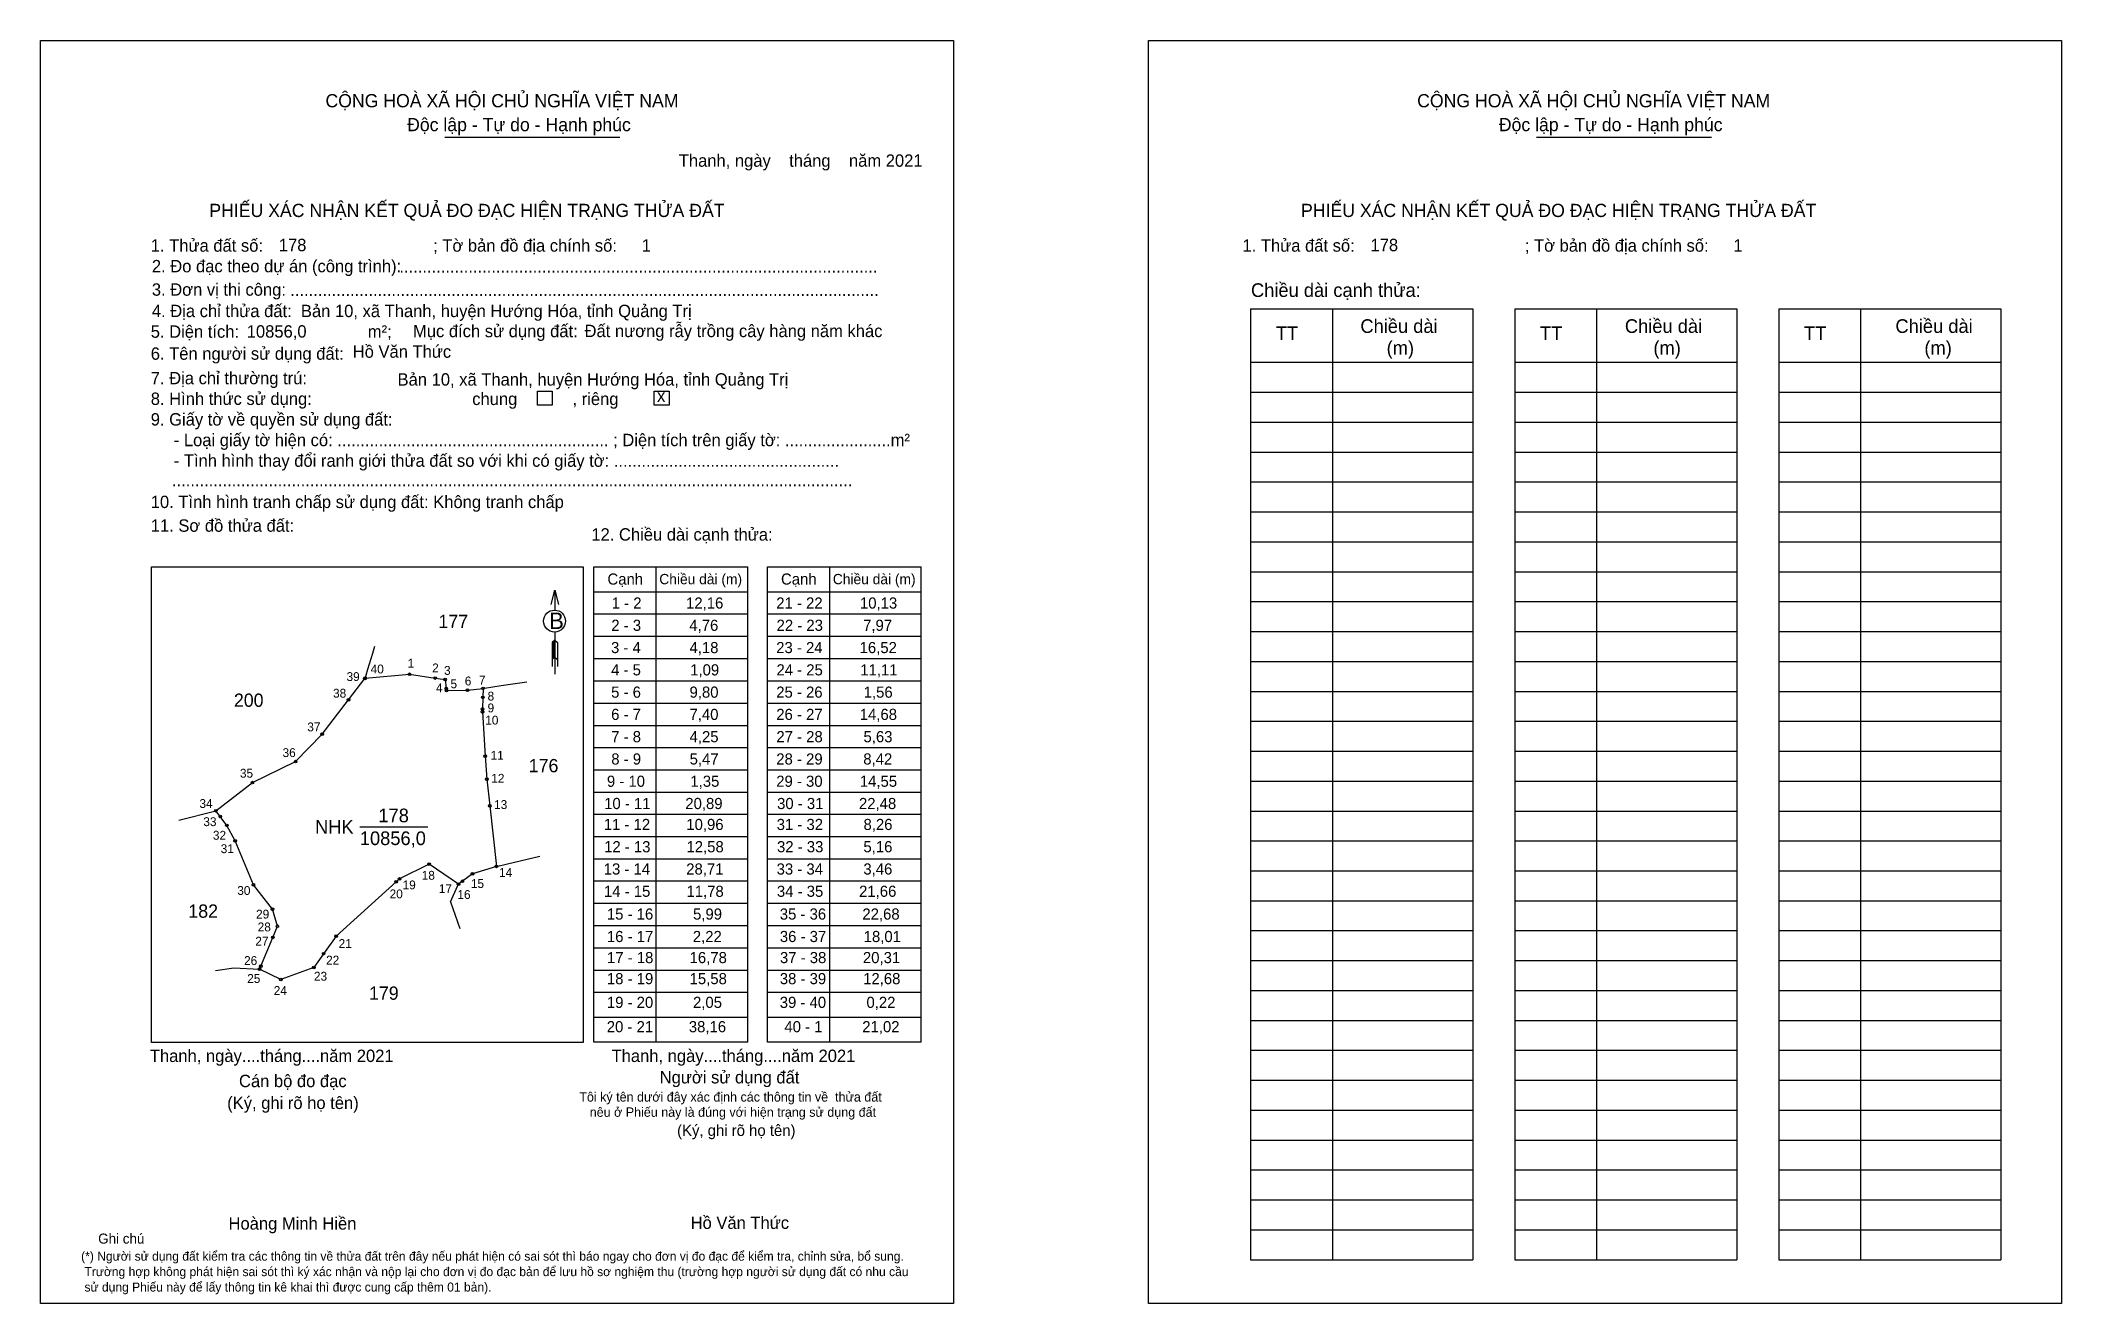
# Model space of a CAD drawing. Extents: x 545808 to 546761, y 1825284 to 1825879.
import ezdxf

# ---------------------------------------------------------------- set-up
doc = ezdxf.new("R2010")
doc.units = 0
for name, color, linetype in [('CanhThua', 7, 'Continuous'), ('kqddKhungInTrang1', 7, 'Continuous'), ('kqddKhungInTrang2', 7, 'Continuous'), ('kqddNoiDung', 7, 'Continuous'), ('kqddTemplate', 7, 'Continuous'), ('MocDinhThua', 7, 'Continuous'), ('NhanDiaChinhThua', 7, 'Continuous'), ('NhanTuCan', 7, 'Continuous'), ('RauThua', 7, 'Continuous'), ('SoHieuDinhThua', 7, 'Continuous')]:
    doc.layers.add(name, color=color, linetype=linetype)

msp = doc.modelspace()

# ---------------------------------------------------------------- linework, layer by layer
at = {"layer": 'CanhThua'}
for p, q in [((545953.28, 1825568.04), (545960.99, 1825578.11)), ((545960.99, 1825578.11), (545961.13, 1825578.29)), ((545961.13, 1825578.29), (545982.06, 1825580.12)), ((545982.06, 1825580.12), (545994.09, 1825578.36)), ((545994.09, 1825578.36), (545998.81, 1825577.67)), ((545998.81, 1825577.67), (545999.41, 1825573.53)), ((545940.94, 1825551.91), (545953.28, 1825568.04)), ((545999.41, 1825573.53), (545999.57, 1825572.45)), ((545999.57, 1825572.45), (546009.37, 1825572.64)), ((546009.37, 1825572.64), (546016.72, 1825573.49)), ((546016.6, 1825569.25), (546016.45, 1825563.77)), ((546016.72, 1825573.49), (546016.6, 1825569.25)), ((546016.45, 1825563.77), (546016.42, 1825562.42)), ((546016.42, 1825562.42), (546017.77, 1825541.58)), ((545928.4, 1825538.97), (545940.94, 1825551.91)), ((545908.01, 1825529.05), (545928.4, 1825538.97)), ((546017.77, 1825541.58), (546018.48, 1825530.65)), ((545890.84, 1825515.84), (545908.01, 1825529.05)), ((546018.48, 1825530.65), (546019.86, 1825518.14)), ((546019.86, 1825518.14), (546023.02, 1825489.61)), ((545892.9, 1825513.06), (545890.84, 1825515.84)), ((545895.97, 1825508.92), (545892.9, 1825513.06)), ((545899.86, 1825501.62), (545895.97, 1825508.92)), ((545908.47, 1825480.87), (545899.86, 1825501.62)), ((545991.27, 1825490.59), (545977.31, 1825483.67)), ((546005.19, 1825481.23), (545991.27, 1825490.59)), ((546023.02, 1825489.61), (546011.77, 1825486.13)), ((545917.51, 1825469.47), (545908.47, 1825480.87)), ((545975.79, 1825482.29), (545947.47, 1825456.71)), ((545977.31, 1825483.67), (545975.79, 1825482.29)), ((546006.97, 1825482.55), (546005.19, 1825481.23)), ((546011.77, 1825486.13), (546006.97, 1825482.55)), ((545919.78, 1825461.35), (545917.51, 1825469.47)), ((545917.63, 1825456.15), (545919.78, 1825461.35)), ((545912.02, 1825442.58), (545917.63, 1825456.15)), ((545947.47, 1825456.71), (545941.59, 1825448.45)), ((545911.43, 1825441.14), (545912.02, 1825442.58)), ((545936.97, 1825441.97), (545921.44, 1825436.32)), ((545941.59, 1825448.45), (545936.97, 1825441.97)), ((545921.44, 1825436.32), (545911.43, 1825441.14))]:
    msp.add_line(p, q, dxfattribs=at)
at = {"layer": 'kqddKhungInTrang1'}
msp.add_lwpolyline([(545808.1, 1825878.86), (546238.51, 1825878.86), (546238.51, 1825283.55), (545808.1, 1825283.55)], close=True, dxfattribs=at)
at = {"layer": 'kqddKhungInTrang2'}
msp.add_lwpolyline([(546330.32, 1825878.86), (546760.73, 1825878.86), (546760.73, 1825283.55), (546330.32, 1825283.55)], close=True, dxfattribs=at)
at = {"layer": 'kqddTemplate'}
for p, q in [((545998.74, 1825833.29), (546081.17, 1825833.29)), ((546513.29, 1825833.29), (546595.72, 1825833.29)), ((546378.5, 1825752.38), (546483.16, 1825752.38)), ((546378.5, 1825752.38), (546378.5, 1825304.22)), ((546417.02, 1825752.38), (546417.02, 1825304.22)), ((546483.16, 1825752.38), (546483.16, 1825304.22)), ((546502.99, 1825752.38), (546502.99, 1825304.22)), ((546502.99, 1825752.38), (546607.64, 1825752.38)), ((546541.5, 1825752.38), (546541.5, 1825304.22)), ((546607.64, 1825752.38), (546607.64, 1825304.22)), ((546627.47, 1825752.38), (546627.47, 1825304.22)), ((546627.47, 1825752.38), (546732.12, 1825752.38)), ((546665.98, 1825752.38), (546665.98, 1825304.22)), ((546732.12, 1825752.38), (546732.12, 1825304.22)), ((546378.5, 1825727.16), (546483.16, 1825727.16)), ((546502.99, 1825727.16), (546607.64, 1825727.16)), ((546627.47, 1825727.16), (546732.12, 1825727.16)), ((546378.5, 1825713.06), (546483.16, 1825713.06)), ((546502.99, 1825713.06), (546607.64, 1825713.06)), ((546627.47, 1825713.06), (546732.12, 1825713.06)), ((546378.5, 1825698.96), (546483.16, 1825698.96)), ((546502.99, 1825698.96), (546607.64, 1825698.96)), ((546627.47, 1825698.96), (546732.12, 1825698.96)), ((546378.5, 1825684.86), (546483.16, 1825684.86)), ((546502.99, 1825684.86), (546607.64, 1825684.86)), ((546627.47, 1825684.86), (546732.12, 1825684.86)), ((546378.5, 1825670.77), (546483.16, 1825670.77)), ((546502.99, 1825670.76), (546607.64, 1825670.76)), ((546627.47, 1825670.76), (546732.12, 1825670.76)), ((546378.5, 1825656.67), (546483.16, 1825656.67)), ((546502.99, 1825656.67), (546607.64, 1825656.67)), ((546627.47, 1825656.67), (546732.12, 1825656.67)), ((546378.5, 1825642.57), (546483.16, 1825642.57)), ((546502.99, 1825642.57), (546607.64, 1825642.57)), ((546627.47, 1825642.57), (546732.12, 1825642.57)), ((546069, 1825630.78), (546141.51, 1825630.78)), ((546069, 1825406.75), (546069, 1825630.78)), ((546098.16, 1825630.78), (546098.16, 1825406.75)), ((546141.51, 1825406.75), (546141.51, 1825630.78)), ((546150.79, 1825630.78), (546223.3, 1825630.78)), ((546150.79, 1825406.75), (546150.79, 1825630.78)), ((546179.96, 1825630.78), (546179.96, 1825406.75)), ((546223.3, 1825406.75), (546223.3, 1825630.78)), ((546378.5, 1825628.47), (546483.16, 1825628.47)), ((546502.99, 1825628.47), (546607.64, 1825628.47)), ((546627.47, 1825628.47), (546732.12, 1825628.47)), ((546050.53, 1825619.76), (546050.54, 1825610.37)), ((546069, 1825619.05), (546141.51, 1825619.05)), ((546150.79, 1825619.05), (546223.3, 1825619.05)), ((546378.5, 1825614.37), (546483.16, 1825614.37)), ((546502.99, 1825614.37), (546607.64, 1825614.37)), ((546627.47, 1825614.37), (546732.12, 1825614.37)), ((546069, 1825608.55), (546141.51, 1825608.55)), ((546150.79, 1825608.55), (546223.3, 1825608.55)), ((546050.57, 1825596.24), (546049.36, 1825595.09)), ((546050.57, 1825595.7), (546049.36, 1825594.55)), ((546050.57, 1825595.16), (546049.36, 1825594.01)), ((546049.36, 1825595.09), (546049.36, 1825583.74)), ((546050.57, 1825594.63), (546049.36, 1825593.47)), ((546050.57, 1825594.09), (546049.36, 1825592.94)), ((546050.56, 1825600.03), (546050.59, 1825580.25)), ((546050.57, 1825596.24), (546051.8, 1825595.09)), ((546051.8, 1825595.09), (546051.8, 1825583.74)), ((546069, 1825598.06), (546141.51, 1825598.06)), ((546150.79, 1825598.06), (546223.3, 1825598.06)), ((546378.5, 1825600.28), (546483.16, 1825600.28)), ((546502.99, 1825600.28), (546607.64, 1825600.28)), ((546627.47, 1825600.27), (546732.12, 1825600.27)), ((546050.57, 1825593.56), (546049.36, 1825592.4)), ((546050.57, 1825593.02), (546049.36, 1825591.86)), ((546050.57, 1825592.48), (546049.36, 1825591.33)), ((546050.57, 1825591.95), (546049.36, 1825590.79)), ((546050.58, 1825591.41), (546049.36, 1825590.25)), ((546050.58, 1825590.87), (546049.36, 1825589.71)), ((546050.58, 1825590.34), (546049.36, 1825589.18)), ((546050.58, 1825589.8), (546049.36, 1825588.64)), ((546050.58, 1825589.26), (546049.36, 1825588.1)), ((546050.58, 1825588.73), (546049.36, 1825587.57)), ((546050.58, 1825588.19), (546049.36, 1825587.03)), ((546050.58, 1825588.19), (546051.8, 1825587.03)), ((546069, 1825587.56), (546141.51, 1825587.56)), ((546150.79, 1825587.56), (546223.3, 1825587.56)), ((546378.5, 1825586.18), (546483.16, 1825586.18)), ((546502.99, 1825586.18), (546607.64, 1825586.18)), ((546627.47, 1825586.18), (546732.12, 1825586.18)), ((546069, 1825577.06), (546141.51, 1825577.06)), ((546150.79, 1825577.06), (546223.3, 1825577.06)), ((546069, 1825566.56), (546141.51, 1825566.56)), ((546150.79, 1825566.56), (546223.3, 1825566.56)), ((546378.5, 1825572.08), (546483.16, 1825572.08)), ((546502.99, 1825572.08), (546607.64, 1825572.08)), ((546627.47, 1825572.08), (546732.12, 1825572.08)), ((546069, 1825556.06), (546141.51, 1825556.06)), ((546150.79, 1825556.06), (546223.3, 1825556.06)), ((546378.5, 1825557.98), (546483.16, 1825557.98)), ((546502.99, 1825557.98), (546607.64, 1825557.98)), ((546627.47, 1825557.98), (546732.12, 1825557.98)), ((546069, 1825545.56), (546141.51, 1825545.56)), ((546150.79, 1825545.56), (546223.3, 1825545.56)), ((546378.5, 1825543.89), (546483.16, 1825543.89)), ((546502.99, 1825543.88), (546607.64, 1825543.88)), ((546627.47, 1825543.88), (546732.12, 1825543.88)), ((546069, 1825535.07), (546141.51, 1825535.07)), ((546150.79, 1825535.07), (546223.3, 1825535.07)), ((546378.5, 1825529.79), (546483.16, 1825529.79)), ((546502.99, 1825529.79), (546607.64, 1825529.79)), ((546627.47, 1825529.79), (546732.12, 1825529.79)), ((546069, 1825524.57), (546141.51, 1825524.57)), ((546150.79, 1825524.57), (546223.3, 1825524.57)), ((546141.51, 1825514.07), (546069, 1825514.07)), ((546223.3, 1825514.07), (546150.79, 1825514.07)), ((546378.5, 1825515.69), (546483.16, 1825515.69)), ((546502.99, 1825515.69), (546607.64, 1825515.69)), ((546627.47, 1825515.69), (546732.12, 1825515.69)), ((546141.51, 1825503.57), (546069, 1825503.57)), ((546223.3, 1825503.57), (546150.79, 1825503.57)), ((546378.5, 1825501.59), (546483.16, 1825501.59)), ((546502.99, 1825501.59), (546607.64, 1825501.59)), ((546627.47, 1825501.59), (546732.12, 1825501.59)), ((546141.51, 1825493.07), (546069, 1825493.07)), ((546223.3, 1825493.07), (546150.79, 1825493.07)), ((546141.51, 1825482.57), (546069, 1825482.57)), ((546223.3, 1825482.57), (546150.79, 1825482.57)), ((546378.5, 1825487.49), (546483.16, 1825487.49)), ((546502.99, 1825487.49), (546607.64, 1825487.49)), ((546627.47, 1825487.49), (546732.12, 1825487.49)), ((546141.51, 1825472.08), (546069, 1825472.08)), ((546223.3, 1825472.08), (546150.79, 1825472.08)), ((546378.5, 1825473.4), (546483.16, 1825473.4)), ((546502.99, 1825473.4), (546607.64, 1825473.4)), ((546627.47, 1825473.39), (546732.12, 1825473.39)), ((546141.51, 1825461.58), (546069, 1825461.58)), ((546223.3, 1825461.58), (546150.79, 1825461.58)), ((546141.51, 1825451.08), (546069, 1825451.08)), ((546223.3, 1825451.08), (546150.79, 1825451.08)), ((546378.5, 1825459.3), (546483.16, 1825459.3)), ((546502.99, 1825459.3), (546607.64, 1825459.3)), ((546627.47, 1825459.3), (546732.12, 1825459.3)), ((546378.5, 1825445.2), (546483.16, 1825445.2)), ((546502.99, 1825445.2), (546607.64, 1825445.2)), ((546627.47, 1825445.2), (546732.12, 1825445.2)), ((546141.51, 1825440.58), (546069, 1825440.58)), ((546223.3, 1825440.58), (546150.79, 1825440.58)), ((546141.51, 1825430.08), (546069, 1825430.08)), ((546223.3, 1825430.08), (546150.79, 1825430.08)), ((546378.5, 1825431.1), (546483.16, 1825431.1)), ((546502.99, 1825431.1), (546607.64, 1825431.1)), ((546627.47, 1825431.1), (546732.12, 1825431.1)), ((546141.51, 1825418.42), (546069, 1825418.42)), ((546223.3, 1825418.42), (546150.79, 1825418.42)), ((546378.5, 1825417), (546483.16, 1825417)), ((546502.99, 1825417), (546607.64, 1825417)), ((546627.47, 1825417), (546732.12, 1825417)), ((546141.51, 1825406.75), (546069, 1825406.75)), ((546223.3, 1825406.75), (546150.79, 1825406.75)), ((546378.5, 1825402.91), (546483.16, 1825402.91)), ((546502.99, 1825402.91), (546607.64, 1825402.91)), ((546627.47, 1825402.91), (546732.12, 1825402.91)), ((546378.5, 1825388.81), (546483.16, 1825388.81)), ((546502.99, 1825388.81), (546607.64, 1825388.81)), ((546627.47, 1825388.81), (546732.12, 1825388.81)), ((546378.5, 1825374.71), (546483.16, 1825374.71)), ((546502.99, 1825374.71), (546607.64, 1825374.71)), ((546627.47, 1825374.71), (546732.12, 1825374.71)), ((546378.5, 1825360.61), (546483.16, 1825360.61)), ((546502.99, 1825360.61), (546607.64, 1825360.61)), ((546627.47, 1825360.61), (546732.12, 1825360.61)), ((546378.5, 1825346.52), (546483.16, 1825346.52)), ((546502.99, 1825346.52), (546607.64, 1825346.52)), ((546627.47, 1825346.51), (546732.12, 1825346.51)), ((546378.5, 1825332.42), (546483.16, 1825332.42)), ((546502.99, 1825332.42), (546607.64, 1825332.42)), ((546627.47, 1825332.42), (546732.12, 1825332.42)), ((546378.5, 1825318.32), (546483.16, 1825318.32)), ((546502.99, 1825318.32), (546607.64, 1825318.32)), ((546627.47, 1825318.32), (546732.12, 1825318.32)), ((546378.5, 1825304.22), (546483.16, 1825304.22)), ((546502.99, 1825304.22), (546607.64, 1825304.22)), ((546627.47, 1825304.22), (546732.12, 1825304.22))]:
    msp.add_line(p, q, dxfattribs=at)
for points in [[(546042.37, 1825713.52), (546049.37, 1825713.52), (546049.37, 1825707), (546042.37, 1825707)], [(546097.45, 1825713.52), (546104.45, 1825713.52), (546104.45, 1825707), (546097.45, 1825707)], [(545860.47, 1825630.78), (546063.84, 1825630.78), (546063.84, 1825406.56), (545860.47, 1825406.56)]]:
    msp.add_lwpolyline(points, close=True, dxfattribs=at)
msp.add_lwpolyline([(546048.84, 1825612.96), (546050.53, 1825619.76), (546052.24, 1825612.96)], dxfattribs=at)
msp.add_circle((546050.43, 1825605.2), 5.17, dxfattribs=at)
at = {"layer": 'MocDinhThua'}
for centre in [(545960.99, 1825578.11), (545961.13, 1825578.29), (545982.06, 1825580.12), (545994.09, 1825578.36), (545998.81, 1825577.67), (545953.28, 1825568.04), (545999.41, 1825573.53), (545999.57, 1825572.45), (546009.37, 1825572.64), (546016.6, 1825569.25), (546016.72, 1825573.49), (546016.42, 1825562.42), (546016.45, 1825563.77), (545940.94, 1825551.91), (545928.4, 1825538.97), (546017.77, 1825541.58), (545908.01, 1825529.05), (546018.48, 1825530.65), (546019.86, 1825518.14), (545890.84, 1825515.84), (545892.9, 1825513.06), (545895.97, 1825508.92), (545899.86, 1825501.62), (545991.27, 1825490.59), (546023.02, 1825489.61), (545908.47, 1825480.87), (545975.79, 1825482.29), (545977.31, 1825483.67), (546005.19, 1825481.23), (546006.97, 1825482.55), (546011.77, 1825486.13), (545917.51, 1825469.47), (545919.78, 1825461.35), (545917.63, 1825456.15), (545947.47, 1825456.71), (545911.43, 1825441.14), (545912.02, 1825442.58), (545936.97, 1825441.97), (545941.59, 1825448.45), (545921.44, 1825436.32)]:
    msp.add_circle(centre, 0.626, dxfattribs=at)
at = {"layer": 'NhanDiaChinhThua'}
msp.add_line((545958.65, 1825508.22), (545990.73, 1825508.22), dxfattribs=at)
at = {"layer": 'RauThua'}
for p, q in [((545962.42, 1825582.49), (545964.77, 1825590.14)), ((545964.77, 1825590.14), (545965.79, 1825593.44)), ((545961.13, 1825578.29), (545961.56, 1825579.68)), ((545961.56, 1825579.68), (545962.42, 1825582.49)), ((546025.21, 1825574.78), (546037.33, 1825576.62)), ((546016.72, 1825573.49), (546017.38, 1825573.59)), ((546017.38, 1825573.59), (546025.21, 1825574.78)), ((545873.39, 1825511.3), (545890.84, 1825515.84)), ((546023.02, 1825489.61), (546028.19, 1825490.81)), ((546028.19, 1825490.81), (546043.48, 1825494.38)), ((546001.45, 1825472.93), (546004.73, 1825480.21)), ((546004.73, 1825480.21), (546005.19, 1825481.23)), ((546001.45, 1825472.93), (546005.71, 1825460.37)), ((545890.64, 1825440.52), (545899.19, 1825441.84)), ((545899.19, 1825441.84), (545911.43, 1825441.14))]:
    msp.add_line(p, q, dxfattribs=at)

# ---------------------------------------------------------------- texts
at = {"layer": 'kqddNoiDung'}
for s, height, p in [('Thanh, ngày    tháng    năm 2021  ', 5.8324, (546108.98, 1825819.32)), ('178', 5.832, (545920.46, 1825779.53)), ('1', 5.83, (546091.51, 1825779.34)), ('178', 5.832, (546435.01, 1825779.53)), ('1', 5.83, (546606.06, 1825779.34)), ('........................................................................................................', 5.83238, (545977.29, 1825769.47)), ('................................................................................................................................', 5.83238, (545925.86, 1825758.42)), ('Đất nương rẫy trồng cây hàng năm khác', 5.8324, (546064.57, 1825739.03)), ('10856,0', 5.832, (545905.35, 1825738.8)), ('Hồ Văn Thức', 5.8324, (545955.3, 1825729.31)), ('Bản 10, xã Thanh, huyện Hướng Hóa, tỉnh Quảng Trị', 5.8324, (545976.44, 1825716.17)), ('x', 5.83, (546098.74, 1825708.51)), ('1 - 2', 5.249, (546077.38, 1825611.09)), ('12,16', 5.249, (546112.41, 1825611.09)), ('21 - 22', 5.249, (546154.92, 1825611.09)), ('10,13', 5.249, (546194.37, 1825611.09)), ('2 - 3', 5.249, (546077.17, 1825600.59)), ('4,76', 5.249, (546113.95, 1825600.59)), ('22 - 23', 5.249, (546155.08, 1825600.59)), ('7,97', 5.249, (546195.86, 1825600.59)), ('3 - 4', 5.249, (546077.05, 1825590.09)), ('4,18', 5.249, (546114.03, 1825590.09)), ('23 - 24', 5.249, (546154.89, 1825590.09)), ('16,52', 5.249, (546194.21, 1825590.09)), ('4 - 5', 5.249, (546077.08, 1825579.59)), ('1,09', 5.249, (546114.36, 1825579.59)), ('24 - 25', 5.249, (546155.02, 1825579.59)), ('11,11', 5.249, (546194.53, 1825579.59)), ('5 - 6', 5.249, (546077.1, 1825569.09)), ('9,80', 5.249, (546114.04, 1825569.09)), ('25 - 26', 5.249, (546154.91, 1825569.09)), ('1,56', 5.249, (546196.14, 1825569.09)), ('6 - 7', 5.249, (546077.1, 1825558.6)), ('7,40', 5.249, (546114.03, 1825558.6)), ('26 - 27', 5.249, (546154.93, 1825558.6)), ('14,68', 5.249, (546194.27, 1825558.6)), ('7 - 8', 5.249, (546077.13, 1825548.1)), ('4,25', 5.249, (546114.06, 1825548.1)), ('27 - 28', 5.249, (546154.98, 1825548.1)), ('5,63', 5.249, (546196.04, 1825548.1)), ('8 - 9', 5.249, (546077.16, 1825537.6)), ('5,47', 5.249, (546114.1, 1825537.6)), ('28 - 29', 5.249, (546154.93, 1825537.6)), ('8,42', 5.249, (546195.93, 1825537.6)), ('9 - 10', 5.249, (546075.11, 1825527.1)), ('1,35', 5.249, (546114.45, 1825527.1)), ('29 - 30', 5.249, (546154.9, 1825527.1)), ('14,55', 5.249, (546194.31, 1825527.1)), ('10 - 11', 5.249, (546073.81, 1825516.6)), ('20,89', 5.249, (546112.05, 1825516.6)), ('30 - 31', 5.249, (546155.31, 1825516.6)), ('22,48', 5.249, (546193.9, 1825516.6)), ('11 - 12', 5.249, (546073.63, 1825506.73)), ('10,96', 5.249, (546112.53, 1825506.73)), ('31 - 32', 5.249, (546155.12, 1825506.73)), ('8,26', 5.249, (546196.05, 1825506.73)), ('12 - 13', 5.249, (546073.79, 1825496.24)), ('12,58', 5.249, (546112.61, 1825496.24)), ('32 - 33', 5.249, (546155.28, 1825496.24)), ('5,16', 5.249, (546196, 1825496.24)), ('13 - 14', 5.249, (546073.6, 1825485.74)), ('28,71', 5.249, (546112.49, 1825485.74)), ('33 - 34', 5.249, (546155.1, 1825485.74)), ('3,46', 5.249, (546195.97, 1825485.74)), ('14 - 15', 5.249, (546073.72, 1825475.24)), ('11,78', 5.249, (546112.61, 1825475.24)), ('34 - 35', 5.249, (546155.22, 1825475.24)), ('21,66', 5.249, (546193.96, 1825475.24)), ('15 - 16', 5.249, (546075.09, 1825464.51)), ('5,99', 5.249, (546115.7, 1825464.51)), ('35 - 36', 5.249, (546156.59, 1825464.51)), ('22,68', 5.249, (546195.51, 1825464.51)), ('16 - 17', 5.249, (546075.11, 1825453.92)), ('2,22', 5.249, (546115.59, 1825453.92)), ('36 - 37', 5.249, (546156.61, 1825453.92)), ('18,01', 5.249, (546196.13, 1825453.92)), ('17 - 18', 5.249, (546075.16, 1825443.99)), ('16,78', 5.249, (546114.08, 1825443.99)), ('37 - 38', 5.249, (546156.66, 1825443.99)), ('20,31', 5.249, (546195.76, 1825443.99)), ('18 - 19', 5.249, (546075.1, 1825434.07)), ('15,58', 5.249, (546114.08, 1825434.07)), ('38 - 39', 5.249, (546156.6, 1825434.07)), ('12,68', 5.249, (546195.88, 1825434.07)), ('19 - 20', 5.249, (546075.08, 1825422.89)), ('2,05', 5.249, (546115.69, 1825422.89)), ('39 - 40', 5.249, (546156.57, 1825422.89)), ('0,22', 5.249, (546197.44, 1825422.89)), ('20 - 21', 5.249, (546075.05, 1825411.42)), ('38,16', 5.249, (546113.71, 1825411.42)), ('40 - 1', 5.249, (546158.75, 1825411.42)), ('21,02', 5.249, (546195.45, 1825411.42)), ('Thanh, ngày....tháng....năm 2021', 5.8324, (545859.67, 1825397.4)), ('Thanh, ngày....tháng....năm 2021', 5.8324, (546077.3, 1825397.4)), ('Hồ Văn Thức', 5.8324, (546114.56, 1825318.74))]:
    msp.add_text(s, height=height, dxfattribs=at).set_placement(p)
at = {"layer": 'kqddTemplate'}
for s, height, p in [('CỘNG HOÀ XÃ HỘI CHỦ NGHĨA VIỆT NAM', 6.2212, (545942.45, 1825847.33)), ('CỘNG HOÀ XÃ HỘI CHỦ NGHĨA VIỆT NAM', 6.2212, (546457, 1825847.33)), ('Độc lập - Tự do - Hạnh phúc', 6.2212, (545980.93, 1825836.08)), ('Độc lập - Tự do - Hạnh phúc', 6.2212, (546495.48, 1825836.08)), ('PHIẾU XÁC NHẬN KẾT QUẢ ĐO ĐẠC HIỆN TRẠNG THỬA ĐẤT', 6.2212, (545887.72, 1825795.63)), ('PHIẾU XÁC NHẬN KẾT QUẢ ĐO ĐẠC HIỆN TRẠNG THỬA ĐẤT', 6.2212, (546402.27, 1825795.63)), ('1. Thửa đất số:                                     ; Tờ bản đồ địa chính số:', 5.8324, (545860.11, 1825779.29)), ('1. Thửa đất số:                                     ; Tờ bản đồ địa chính số:', 5.8324, (546374.66, 1825779.29)), ('2. Đo đạc theo dự án (công trình): ', 5.8324, (545860.63, 1825769.57)), ('3. Đơn vị thi công: ', 5.8324, (545860.62, 1825758.54)), ('Chiều dài cạnh thửa:', 6.4447, (546378.68, 1825757.95)), ('4. Địa chỉ thửa đất:  Bản 10, xã Thanh, huyện Hướng Hóa, tỉnh Quảng Trị', 5.8324, (545860.63, 1825748.45)), ('Chiều dài', 6.445, (546430.23, 1825741)), ('Chiều dài', 6.445, (546554.9, 1825741)), ('Chiều dài', 6.445, (546682.42, 1825741)), ('5. Diện tích:                            m²; ', 5.8324, (545860.11, 1825738.73)), ('Mục đích sử dụng đất:', 5.8324, (545983.72, 1825738.97)), ('TT', 6.445, (546390.39, 1825737.67)), ('(m)', 6.445, (546442.61, 1825730.75)), ('TT', 6.445, (546514.88, 1825737.67)), ('(m)', 6.445, (546568.35, 1825730.75)), ('TT', 6.445, (546639.36, 1825737.67)), ('(m)', 6.445, (546696.07, 1825730.75)), ('6. Tên người sử dụng đất:', 5.8324, (545860.11, 1825728.36)), ('7. Địa chỉ thường trú:', 5.8324, (545860.11, 1825716.8)), ('8. Hình thức sử dụng:', 5.8324, (545860.11, 1825707.08)), ('chung            , riêng', 5.8324, (546011.63, 1825707.02)), ('9. Giấy tờ về quyền sử dụng đất:', 5.8324, (545860.11, 1825697.35)), ('     - Loại giấy tờ hiện có: ........................................................... ; Diện tích trên giấy tờ: .......................m²', 5.83238, (545860.11, 1825687.63)), ('     - Tình hình thay đổi ranh giới thửa đất so với khi có giấy tờ: .................................................', 5.83238, (545860.11, 1825677.91)), ('10. Tình hình tranh chấp sử dụng đất: Không tranh chấp', 5.8324, (545860.11, 1825658.47)), ('....................................................................................................................................................', 5.83238, (545870.09, 1825668.69)), ('11. Sơ đồ thửa đất:', 5.8324, (545860.11, 1825647.3)), ('12. Chiều dài cạnh thửa:', 5.8324, (546067.77, 1825643.12)), ('Cạnh', 5.249, (546075.37, 1825622.38)), ('Chiều dài (m)', 4.8603, (546099.8, 1825622.56)), ('Cạnh', 5.249, (546157.16, 1825622.38)), ('Chiều dài (m)', 4.8603, (546181.59, 1825622.56)), ('B', 7.78, (546047.87, 1825601.45)), ('Cán bộ đo đạc', 5.8324, (545901.69, 1825385.54)), ('Người sử dụng đất', 5.8324, (546099.98, 1825387.3)), ('(Ký, ghi rõ họ tên)', 5.8324, (545896.13, 1825375.24)), ('Tôi ký tên dưới đây xác định các thông tin về  thửa đất ', 4.4093, (546062.09, 1825378.74)), ('nêu ở Phiếu này là đúng với hiện trạng sử dụng đất', 4.4093, (546067.01, 1825371.58)), ('(Ký, ghi rõ họ tên)', 5.2491, (546108.19, 1825362.57)), ('Hoàng Minh Hiền', 5.8324, (545896.77, 1825318.41)), ('(*) Người sử dụng đất kiểm tra các thông tin về thửa đất trên đây nếu phát hiện có sai sót thì báo ngay cho đơn vị đo đạc để kiểm tra, chỉnh sửa, bổ sung.', 4.25181, (545827.29, 1825303.76)), ('Ghi chú', 4.724, (545835.33, 1825311.81)), (' Trường hợp không phát hiện sai sót thì ký xác nhận và nộp lại cho đơn vị đo đạc bản để lưu hồ sơ nghiệm thu (trường hợp người sử dụng đất có nhu cầu', 4.25181, (545827.29, 1825296.48)), (' sử dụng Phiếu này để lấy thông tin kê khai thì được cung cấp thêm 01 bản).', 4.2518, (545827.29, 1825289.21))]:
    msp.add_text(s, height=height, dxfattribs=at).set_placement(p)
at = {"layer": 'NhanDiaChinhThua'}
for s, p in [('NHK', (545937.52, 1825505)), ('178', (545967.39, 1825510.37)), ('10856,0', (545958.65, 1825499.63))]:
    msp.add_text(s, height=6.441, dxfattribs=at).set_placement(p)
at = {"layer": 'NhanTuCan'}
for s, p in [('177', (545995.71, 1825601.92)), ('200', (545899.3, 1825564.79)), ('176', (546038.27, 1825533.95)), ('182', (545877.83, 1825465.4)), ('179', (545962.99, 1825426.73))]:
    msp.add_text(s, height=6.259, dxfattribs=at).set_placement(p)
at = {"layer": 'SoHieuDinhThua'}
for s, height, p in [('40', 4.173, (545963.74, 1825580.52)), ('1', 4.17, (545981.13, 1825583.25)), ('2', 4.17, (545992.74, 1825581.04)), ('39', 4.173, (545952.38, 1825576.95)), ('4', 4.17, (545994.56, 1825571.66)), ('3', 4.17, (545998.35, 1825579.87)), ('5', 4.17, (546001.39, 1825573.54)), ('6', 4.17, (546008.12, 1825574.89)), ('7', 4.17, (546014.77, 1825575.26)), ('38', 4.173, (545946.03, 1825569.12)), ('8', 4.17, (546018.86, 1825567.76)), ('9', 4.17, (546018.85, 1825562.19)), ('37', 4.173, (545933.88, 1825553.23)), ('10', 4.173, (546017.75, 1825556.44)), ('36', 4.173, (545922.23, 1825541.11)), ('11', 4.173, (546020.27, 1825539.83)), ('35', 4.173, (545902.14, 1825531.4)), ('12', 4.173, (546020.59, 1825529.02)), ('34', 4.173, (545883.06, 1825517.12)), ('13', 4.173, (546021.94, 1825516.63)), ('33', 4.173, (545884.88, 1825508.57)), ('32', 4.173, (545889.39, 1825502.16)), ('31', 4.173, (545893.08, 1825495.84)), ('30', 4.173, (545900.88, 1825476.13)), ('19', 4.173, (545978.8, 1825478.77)), ('18', 4.173, (545987.81, 1825483.3)), ('17', 4.173, (545995.88, 1825477)), ('15', 4.173, (546011, 1825479.4)), ('14', 4.173, (546024.28, 1825484.66)), ('20', 4.173, (545972.69, 1825474.52)), ('16', 4.173, (546004.63, 1825474.24)), ('29', 4.173, (545909.75, 1825465.01)), ('28', 4.173, (545910.5, 1825458.96)), ('27', 4.173, (545909.39, 1825452.24)), ('21', 4.173, (545948.66, 1825451.15)), ('26', 4.173, (545904.09, 1825443.11)), ('22', 4.173, (545942.75, 1825443.34)), ('25', 4.173, (545905.56, 1825434.66)), ('24', 4.173, (545918.08, 1825429.02)), ('23', 4.173, (545937.01, 1825435.73))]:
    msp.add_text(s, height=height, dxfattribs=at).set_placement(p)

doc.saveas('drawing.dxf')
